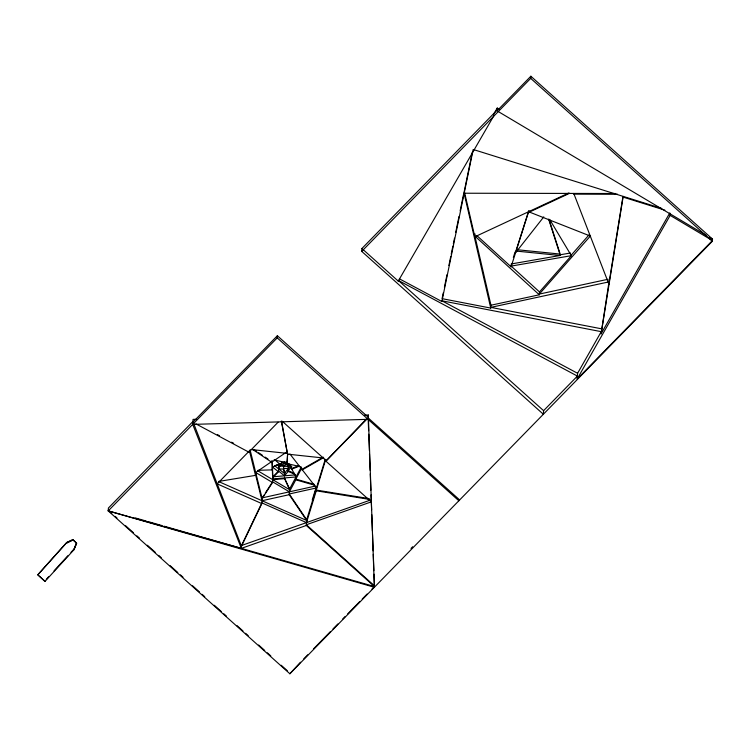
<?xml version="1.0" encoding="UTF-8"?>
<svg xmlns="http://www.w3.org/2000/svg" width="750" height="750" viewBox="0 0 750 750"><rect width="100%" height="100%" fill="white"/><g stroke="black" fill="none" stroke-linecap="round" stroke-linejoin="round"><path stroke-width="1.12" d="M300.094 466.603L287.053 463.603L287.625 453.581M287.053 463.603L287.606 453.984M37.744 574.875L66.769 542.484L72.769 539.541L76.65 543.206L73.987 549.722L45.009 581.391L37.744 574.875L66.769 542.484L73.012 539.944L76.65 543.206L74.034 549L70.959 552.366M73.987 549.722L76.406 542.803M499.247 109.237L497.25 108.047L497.053 110.841L530.859 76.237L712.5 239.109L712.35 241.256L289.866 673.762L108.225 510.891L108.412 508.022L192.909 421.528L241.491 546.216L261.825 503.597L262.209 497.869L264.037 495.037M368.184 417.178L277.359 335.738L277.219 337.884L108.225 510.891L374.363 587.259L374.409 586.547L306.291 525.469L241.341 548.362L192.722 424.387L193.059 419.381L196.566 419.278M289.884 453.975L316.453 487.941L316.266 490.8L306.488 522.609L261.872 502.875L241.537 545.494L241.341 548.362L108.225 510.891M195.919 423.872L248.841 452.147L248.888 451.434L217.2 483.872L261.825 503.597M301.341 466.959L289.603 488.972L289.209 494.691L306.637 520.462L218.456 481.472L255.497 475.369L255.694 472.5L271.734 461.531L271.688 462.244L252.928 449.653M258.038 470.297L272.278 469.884L272.475 467.016L285.131 461.737M250.069 449.822L262.162 498.581L272.531 482.522L272.916 476.803L278.531 471.056L284.531 475.809L288.141 471.431L288.337 468.572L287.231 464.606M272.25 461.184L272.869 477.516L278.484 471.769L278.869 466.05M275.972 465.188L279.328 465.497L279.375 464.784L277.144 464.578M279.169 464.7L278.822 466.762L281.578 464.794L281.766 461.934M274.387 465.516L284.681 473.663L283.481 469.097L283.95 462.225M257.869 470.822L289.556 489.684L284.391 477.956L289.603 488.972M284.531 475.809L284.728 472.95L283.528 468.384L288.337 468.572M285.506 464.709L285.637 462.703M291.797 466.35L282.984 462.441M323.812 458.034L287.531 454.144L281.794 422.559M265.256 493.144L272.578 481.809L289.406 491.831L295.809 479.822L296.006 476.962L288.9 463.65M289.866 673.762L300.478 662.231M306.291 525.469L306.684 519.741L325.219 459.422M374.025 574.172L374.456 585.834L306.347 524.756L371.297 501.863L325.884 461.147L366.562 418.837M361.913 248.522L398.241 281.1L398.287 280.387L577.397 376.088L543.6 410.681L543.356 414.262L361.716 251.381L361.913 248.522L497.109 110.119M374.363 587.259L368.334 415.031L364.828 415.134M399.441 278.85L441.872 301.519L441.919 300.806L601.256 331.659L577.594 373.294L577.209 378.947L712.406 240.544L670.153 215.391L670.247 213.956M568.659 193.041L474.853 236.803L475.05 233.944M443.241 292.95L442.069 298.659L490.753 308.081L490.95 305.222L474.9 236.091L539.297 294.797L490.95 305.222M476.766 235.509L511.097 266.803L511.294 263.944L560.072 255.506L560.166 254.072L516.656 249.675M361.716 251.381L530.709 78.384L530.859 76.237M590.55 236.147L529.406 212.053L529.453 211.331M539.297 294.797L539.494 291.928L571.35 255.675L549.609 219.366M622.959 196.547L608.859 284.016L573.759 193.434M669.816 212.897L601.106 333.806L609.009 281.869L490.809 307.369L601.444 328.791M608.859 284.016L609.141 279.966M601.106 333.806L623.184 196.387M279.375 464.784L278.672 468.909L283.481 469.097M279.328 465.497L279.675 463.434M444.413 287.241L447 274.688M448.884 265.556L450.759 256.425M451.228 254.147L452.878 246.15M453.347 243.872L454.519 238.162M455.7 232.453L458.991 216.478M460.162 210.769L463.453 194.794M472.294 152.334L463.875 193.228L615.3 193.509M441.872 301.519L473.081 149.944M285.891 464.222L286.491 461.972M312.225 500.053L315.591 489.084M325.744 459.375L316.312 490.087L369.197 498.628M513.347 257.466L515.062 252.075M528.638 211.078L515.259 253.144L543.787 216.872M511.097 266.803L528.947 210.675M301.734 468.103L295.856 479.109L314.466 484.444M577.209 378.947L670.153 215.391M493.734 114.112L497.25 108.047M398.241 281.1L494.184 115.181M284.728 472.95L290.503 465.947M291.075 467.222L288.188 470.719L294.197 473.259M571.397 254.962L588.909 235.022M590.222 236.175L539.344 294.075L608.062 279.253M46.303 579.309L48.619 576.778M54.009 570.891L67.875 555.731M192.863 422.241L277.359 335.738M248.841 452.147L278.091 422.203M325.884 461.147L367.322 418.725M411.019 548.4L412.65 546.741M303.722 658.903L307.791 654.75M313.472 648.928L330.534 631.462M332.972 628.959L337.847 623.972M342.722 618.984L345.159 616.491M347.597 613.997L359.784 601.519M362.222 599.025L367.097 594.028M371.972 589.041L374.409 586.547L164.184 526.219M286.725 463.688L283.678 466.238L281.625 464.081L279.788 465.394M271.688 462.244L285.844 452.569M302.119 469.247L323.259 457.144M302.072 469.969L323.212 457.866M66.722 543.206L73.012 539.944L72.769 539.541M529.406 212.053L569.672 193.266M291.647 468.497L298.134 465.938M291.6 469.209L299.166 466.228M241.537 545.494L370.341 500.1M287.184 465.319L289.088 464.878M262.209 497.869L315.469 486.047M316.453 487.941L289.266 493.978L306.684 519.741M289.209 494.691L262.013 500.728L255.553 474.647M570.403 253.012L560.119 254.794L548.634 219.103M571.35 255.675L511.144 266.091L539.494 291.928M272.916 476.803L294.994 474.919M272.775 478.95L296.006 476.962M284.344 478.669L272.719 479.662L272.325 469.163M192.722 424.387L368.034 419.325M573.713 194.147L617.559 194.231M279.834 466.088L288.478 466.425M516.553 251.109L560.072 255.506M251.297 449.531L287.578 453.422M316.266 490.8L369.15 499.341M274.059 459.881L287.1 462.891M295.809 479.822L314.419 485.166M135.103 517.875L146.287 521.081M148.528 521.719L161.944 525.572M473.269 149.512L661.65 208.416M623.137 197.109L664.894 210.159M288.141 471.431L295.153 474.394M441.919 300.806L577.594 373.294M217.341 434.578L219.375 435.666M231.591 442.191L233.625 443.278M498.056 111.431L706.462 235.519M709.481 237.319L712.5 239.109M255.694 472.5L272.531 482.522M253.922 449.569L256.734 451.462M258.609 452.719L262.359 455.241M265.172 457.125L267.984 459.009M272.475 467.016L278.484 471.769M530.709 78.384L712.35 241.256M398.287 280.387L543.6 410.681M277.219 337.884L458.859 500.766L458.962 499.331L368.137 417.891L368.616 430.725M282.234 421.247L325.941 460.425M274.631 459.572L279.834 464.241M108.272 510.169L111.75 513.291M115.219 516.403L116.963 517.959M125.653 525.759L133.472 532.772M136.95 535.884L139.556 538.228M147.384 545.241L155.203 552.253M158.681 555.375L161.287 557.709M169.978 565.5L177.797 572.512M180.403 574.856L183.009 577.191M192.572 585.759L199.528 591.994M202.134 594.338L204.741 596.672M214.303 605.25L221.25 611.484M223.866 613.819L226.472 616.153M236.897 625.509L242.981 630.966M245.587 633.3L248.194 635.644M258.628 644.991L264.713 650.447M267.319 652.781L270.797 655.903M281.222 665.25L287.306 670.706M39.112 575.925L45.009 581.391M280.209 463.359L281.578 464.794M549.047 219.497L559.809 252.956M249.319 450.422L255.497 475.369M464.597 192.628L474.853 236.803M464.184 193.641L490.753 308.081M281.316 420.994L287.531 454.144M368.334 415.031L368.466 418.528M368.747 434.222L369.366 450.544M369.497 454.05L370.116 470.372M370.247 473.869L370.856 490.2M371.034 494.859L371.606 510.028M371.784 514.688L372.394 531.019M372.525 534.516L373.144 550.847M373.275 554.344L373.894 570.666M271.931 460.556L272.278 469.884"/></g></svg>
